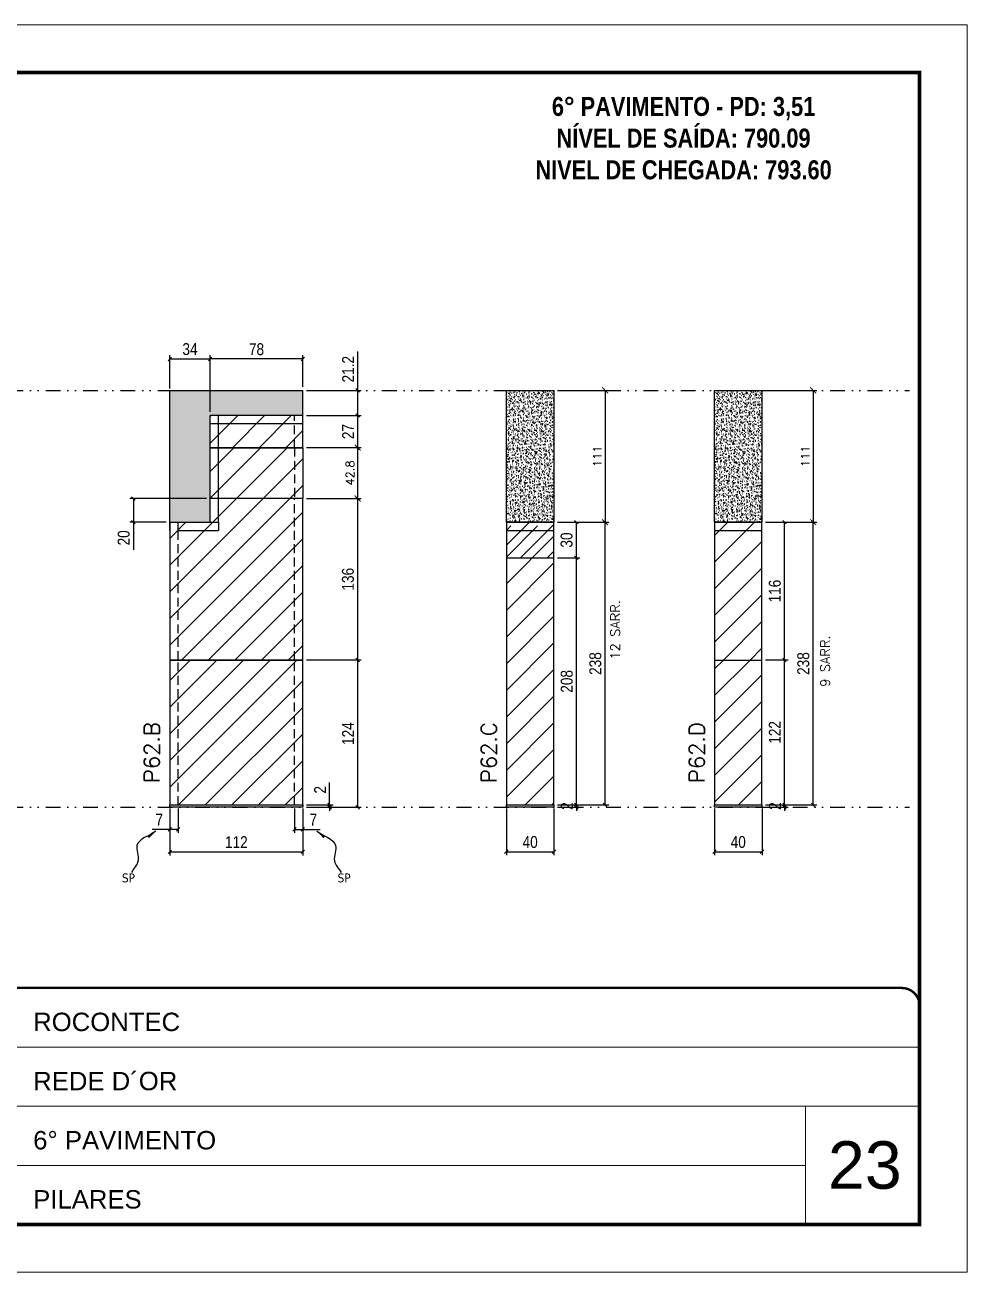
# Model space of a CAD drawing. Extents: x 28748 to 35002, y 14885 to 43501.
# Drawn here: x 32624 to 33417, y 36708 to 37758 of the extents above; entities that cross this region are included whole.
import ezdxf

# ---------------------------------------------------------------- set-up
doc = ezdxf.new("R2010")
doc.units = 0
for name, pattern in [('CONTINUO', [0]), ('DASHED', [0.75, 0.5, -0.25]), ('DIVIDE2', [0.625, 0.25, -0.125, 0, -0.125, 0, -0.125]), ('HIDDEN', [0.375, 0.25, -0.125])]:
    doc.linetypes.add(name, pattern=pattern)
for name, color, linetype, lineweight in [('CARIMBO', 255, 'Continuous', 9), ('Folhas', 255, 'Continuous', 9), ('Hachura', 251, 'Continuous', 9), ('SARRAFO DE PRESSAO', 251, 'DASHED', 9), ('Texto Seção', 7, 'Continuous', 15)]:
    doc.layers.add(name, color=color, linetype=linetype, lineweight=lineweight)
for name, color, linetype in [('COTA', 241, 'Continuous'), ('NOMENCLATURA', 7, 'Continuous'), ('Nível', 160, 'Continuous'), ('Painéis', 200, 'Continuous'), ('SARR_2.2x7', 40, 'Continuous'), ('Sarrafo de Pressão', 42, 'HIDDEN'), ('texto', 7, 'Continuous')]:
    doc.layers.add(name, color=color, linetype=linetype)
doc.styles.add('ARIAL', font='arial.ttf')
doc.styles.add('COTA TECNICA', font='techl___.ttf', dxfattribs={"height": 10})
doc.styles.add('COTA TECNICA-50', font='techl___.ttf', dxfattribs={"height": 10})
doc.styles.add('REGUA-120', font='ROMANS.shx', dxfattribs={"height": 15})
doc.styles.add('ROMANC', font='techb___.ttf', dxfattribs={"height": 2.5})
doc.styles.add('ROMANS', font='romans.shx')
doc.styles.get("Standard").update_dxf_attribs({"font": 'arial.ttf'})
doc.dimstyles.new('COTA PAINEL-50', dxfattribs={"dimtxt": 10, "dimasz": 3, "dimexe": 3, "dimexo": 3, "dimgap": 3, "dimtad": 1, "dimdec": 1, "dimzin": 12, "dimdsep": 46, "dimtxsty": 'COTA TECNICA-50', "dimblk1": 'OBLIQUE', "dimblk2": 'OBLIQUE', "dimsah": 1, "dimcen": 0.9, "dimclrd": 4, "dimclre": 4, "dimclrt": 240, "dimadec": 1, "dimazin": 3, "dimtfac": 1, "dimtdec": 1, "dimtmove": 0, "dimatfit": 3, "dimfxl": 1, "dimtolj": 1, "dimtzin": 12, "dimarcsym": 0})
doc.dimstyles.new('Cota Paínel', dxfattribs={"dimtxt": 7, "dimasz": 5, "dimexe": 3, "dimexo": 3, "dimgap": 3, "dimtad": 1, "dimdec": 1, "dimzin": 12, "dimdsep": 46, "dimtxsty": 'ROMANS', "dimblk": 'ARCHTICK', "dimcen": 0, "dimclrd": 4, "dimclre": 4, "dimclrt": 1, "dimadec": 1, "dimazin": 3, "dimtfac": 1, "dimtdec": 1, "dimtmove": 0, "dimatfit": 3, "dimldrblk": 'OBLIQUE', "dimfxl": 1, "dimtolj": 1, "dimtzin": 12, "dimarcsym": 0})
doc.dimstyles.new('PAINEL', dxfattribs={"dimtxt": 10, "dimasz": 3, "dimexe": 3, "dimexo": 3, "dimgap": 3, "dimtad": 1, "dimdec": 1, "dimzin": 12, "dimdsep": 46, "dimtxsty": 'COTA TECNICA', "dimblk1": 'OBLIQUE', "dimblk2": 'OBLIQUE', "dimsah": 1, "dimcen": 0.9, "dimclrd": 4, "dimclre": 4, "dimclrt": 240, "dimadec": 1, "dimazin": 3, "dimtfac": 1, "dimtdec": 1, "dimtmove": 0, "dimatfit": 3, "dimfxl": 1, "dimtolj": 1, "dimtzin": 12, "dimarcsym": 0})
doc.dimstyles.get("Standard").update_dxf_attribs({"dimtxt": 0.18, "dimasz": 0.18, "dimexe": 0.18, "dimexo": 0.0625, "dimgap": 0.09, "dimtad": 0, "dimtih": 1, "dimtoh": 1, "dimdec": 4, "dimzin": 0, "dimdsep": 46, "dimtxsty": 'Standard', "dimcen": 0.09, "dimadec": 0, "dimazin": 0, "dimtfac": 1, "dimtdec": 4, "dimtofl": 0, "dimtmove": 0, "dimatfit": 3, "dimfxl": 1, "dimtolj": 1, "dimtzin": 0, "dimarcsym": 0})
pattern_1 = [(45, (-100281.091, 8260.539), (-11.2253202, 11.2253202), [])]

# ---------------------------------------------------------------- blocks, each defined once
blk = doc.blocks.new('9999999999')
at = {"color": 30, "linetype": 'CONTINUO'}
for p, q in [((98564.6, 34379.6), (99584, 34379.6)), ((98564.6, 34329.8), (99488, 34329.8)), ((99584, 34329.8), (99488, 34329.8)), ((99488, 34329.8), (99488, 34230.2)), ((98564.6, 34280), (99488, 34280))]:
    blk.add_line(p, q, dxfattribs=at)
at = {"color": 30, "linetype": 'CONTINUO', "const_width": 2}
blk.add_lwpolyline([(99584, 34230.2), (99584, 34414.4, 0.414214), (99569, 34429.4), (98229, 34429.4, 0.414214), (98214, 34414.4), (98214, 34245.2, 0.414214), (98229, 34230.2), (99584, 34230.2)], format="xyb", dxfattribs=at)
at = {"layer": 'Folhas'}
blk.add_lwpolyline([(98139, 34190.2), (99624, 34190.2), (99624, 35240.2), (98139, 35240.2)], close=True, dxfattribs=at)
at = {"layer": 'Folhas', "color": 30, "const_width": 3}
blk.add_lwpolyline([(98214, 34230.2), (99584, 34230.2), (99584, 35200.2), (98214, 35200.2)], close=True, dxfattribs=at)
at = {"color": 7, "linetype": 'Continuous', "ltscale": 5, "style": 'ARIAL'}
for s, height, p in [('ROCONTEC', 15.48, (98837.7, 34393.1)), ('REDE D´OR', 15.48, (98837.7, 34343.3)), ('6° PAVIMENTO', 15.483, (98837.7, 34293.5)), ('PILARES', 15.48, (98837.7, 34243.7))]:
    blk.add_text(s, height=height, dxfattribs=at).set_placement(p)
blk = doc.blocks.new('_Oblique')
at = {"color": 0, "linetype": 'ByBlock', "lineweight": -2}
blk.add_line((-0.5, -0.5), (0.5, 0.5), dxfattribs=at)
blk = doc.blocks.new('*D476')
at = {"layer": 'COTA', "color": 4, "lineweight": -2, "transparency": 16777216}
for p, q in [((33029, 37098.2), (33029, 37058.8)), ((33069, 37098.2), (33069, 37058.8)), ((33029, 37061.8), (33069, 37061.8))]:
    blk.add_line(p, q, dxfattribs=at)
at = {"layer": 'Defpoints', "color": 0, "transparency": 16777216}
for p in [(33029, 37101.2), (33069, 37101.2), (33069, 37061.8)]:
    blk.add_point(p, dxfattribs=at)
at = {"layer": 'COTA', "color": 4, "lineweight": -2, "transparency": 16777216, "xscale": 3, "yscale": 3, "zscale": 3, "rotation": 180}
blk.add_blockref('_Oblique', (33029, 37061.8), dxfattribs=at)
at = {"layer": 'COTA', "color": 4, "lineweight": -2, "transparency": 16777216, "xscale": 3, "yscale": 3, "zscale": 3}
blk.add_blockref('_Oblique', (33069, 37061.8), dxfattribs=at)
at = {"layer": 'COTA', "color": 240, "transparency": 16777216, "insert": (33049, 37069.9), "char_height": 10, "attachment_point": 5, "style": 'COTA TECNICA'}
blk.add_mtext('\\A1;40', dxfattribs=at)
blk = doc.blocks.new('*D477')
at = {"layer": 'COTA', "color": 4, "lineweight": -2, "transparency": 16777216}
for p, q in [((33072, 37101.2), (33090.9, 37101.2)), ((33072, 37099.2), (33090.9, 37099.2)), ((33087.9, 37101.2), (33087.9, 37104.2)), ((33087.9, 37099.2), (33087.9, 37101.2)), ((33087.9, 37099.2), (33087.9, 37096.2))]:
    blk.add_line(p, q, dxfattribs=at)
at = {"layer": 'Defpoints', "color": 0, "transparency": 16777216}
for p in [(33069, 37101.2), (33069, 37099.2), (33087.9, 37101.2)]:
    blk.add_point(p, dxfattribs=at)
at = {"layer": 'COTA', "color": 4, "lineweight": -2, "transparency": 16777216, "xscale": 3, "yscale": 3, "zscale": 3}
for p, rotation in [((33087.9, 37101.2), 270), ((33087.9, 37099.2), 90)]:
    blk.add_blockref('_Oblique', p, dxfattribs=dict(at, rotation=rotation))
at = {"layer": 'COTA', "color": 240, "transparency": 16777216, "insert": (33079.9, 37100.2), "char_height": 10, "attachment_point": 5, "rotation": 90, "style": 'COTA TECNICA-50'}
blk.add_mtext('\\A1;2', dxfattribs=at)
blk = doc.blocks.new('*D1594')
at = {"layer": 'COTA', "color": 4, "linetype": 'ByBlock', "lineweight": -2, "transparency": 16777216}
for p, q in [((33072, 37339.2), (33115.1, 37339.2)), ((33112.1, 37101.2), (33112.1, 37339.2)), ((33072, 37101.2), (33115.1, 37101.2))]:
    blk.add_line(p, q, dxfattribs=at)
at = {"layer": 'Defpoints', "color": 0, "linetype": 'ByBlock', "transparency": 16777216}
for p in [(33069, 37339.2), (33112.1, 37339.2), (33069, 37101.2)]:
    blk.add_point(p, dxfattribs=at)
at = {"layer": 'COTA', "color": 4, "linetype": 'ByBlock', "lineweight": -2, "transparency": 16777216, "xscale": 3, "yscale": 3, "zscale": 3}
for p, rotation in [((33112.1, 37339.2), 90), ((33112.1, 37101.2), 270)]:
    blk.add_blockref('_Oblique', p, dxfattribs=dict(at, rotation=rotation))
at = {"layer": 'COTA', "color": 240, "linetype": 'ByBlock', "transparency": 16777216, "insert": (33103.9, 37220.2), "char_height": 10, "attachment_point": 5, "rotation": 90, "style": 'COTA TECNICA'}
blk.add_mtext('\\A1;238', dxfattribs=at)
blk = doc.blocks.new('*D484')
at = {"layer": 'COTA', "color": 4, "lineweight": -2, "transparency": 16777216}
for p, q in [((33204.2, 37098.2), (33204.2, 37058.8)), ((33244.2, 37098.2), (33244.2, 37058.8)), ((33204.2, 37061.8), (33244.2, 37061.8))]:
    blk.add_line(p, q, dxfattribs=at)
at = {"layer": 'Defpoints', "color": 0, "transparency": 16777216}
for p in [(33204.2, 37101.2), (33244.2, 37101.2), (33244.2, 37061.8)]:
    blk.add_point(p, dxfattribs=at)
at = {"layer": 'COTA', "color": 4, "lineweight": -2, "transparency": 16777216, "xscale": 3, "yscale": 3, "zscale": 3, "rotation": 180}
blk.add_blockref('_Oblique', (33204.2, 37061.8), dxfattribs=at)
at = {"layer": 'COTA', "color": 4, "lineweight": -2, "transparency": 16777216, "xscale": 3, "yscale": 3, "zscale": 3}
blk.add_blockref('_Oblique', (33244.2, 37061.8), dxfattribs=at)
at = {"layer": 'COTA', "color": 240, "transparency": 16777216, "insert": (33224.2, 37069.9), "char_height": 10, "attachment_point": 5, "style": 'COTA TECNICA'}
blk.add_mtext('\\A1;40', dxfattribs=at)
blk = doc.blocks.new('*D485')
at = {"layer": 'COTA', "color": 4, "lineweight": -2, "transparency": 16777216}
for p, q in [((33247.2, 37101.2), (33266.1, 37101.2)), ((33247.2, 37099.2), (33266.1, 37099.2)), ((33263.1, 37101.2), (33263.1, 37104.2)), ((33263.1, 37099.2), (33263.1, 37101.2)), ((33263.1, 37099.2), (33263.1, 37096.2))]:
    blk.add_line(p, q, dxfattribs=at)
at = {"layer": 'Defpoints', "color": 0, "transparency": 16777216}
for p in [(33244.2, 37101.2), (33244.2, 37099.2), (33263.1, 37101.2)]:
    blk.add_point(p, dxfattribs=at)
at = {"layer": 'COTA', "color": 4, "lineweight": -2, "transparency": 16777216, "xscale": 3, "yscale": 3, "zscale": 3}
for p, rotation in [((33263.1, 37101.2), 270), ((33263.1, 37099.2), 90)]:
    blk.add_blockref('_Oblique', p, dxfattribs=dict(at, rotation=rotation))
at = {"layer": 'COTA', "color": 240, "transparency": 16777216, "insert": (33255.1, 37100.2), "char_height": 10, "attachment_point": 5, "rotation": 90, "style": 'COTA TECNICA-50'}
blk.add_mtext('\\A1;2', dxfattribs=at)
blk = doc.blocks.new('*D1596')
at = {"layer": 'COTA', "color": 4, "linetype": 'ByBlock', "lineweight": -2, "transparency": 16777216}
for p, q in [((33247.2, 37339.2), (33290.3, 37339.2)), ((33287.3, 37101.2), (33287.3, 37339.2)), ((33247.2, 37101.2), (33290.3, 37101.2))]:
    blk.add_line(p, q, dxfattribs=at)
at = {"layer": 'Defpoints', "color": 0, "linetype": 'ByBlock', "transparency": 16777216}
for p in [(33244.2, 37339.2), (33287.3, 37339.2), (33244.2, 37101.2)]:
    blk.add_point(p, dxfattribs=at)
at = {"layer": 'COTA', "color": 4, "linetype": 'ByBlock', "lineweight": -2, "transparency": 16777216, "xscale": 3, "yscale": 3, "zscale": 3}
for p, rotation in [((33287.3, 37339.2), 90), ((33287.3, 37101.2), 270)]:
    blk.add_blockref('_Oblique', p, dxfattribs=dict(at, rotation=rotation))
at = {"layer": 'COTA', "color": 240, "linetype": 'ByBlock', "transparency": 16777216, "insert": (33279, 37220.2), "char_height": 10, "attachment_point": 5, "rotation": 90, "style": 'COTA TECNICA'}
blk.add_mtext('\\A1;238', dxfattribs=at)
blk = doc.blocks.new('*D486')
at = {"layer": 'COTA', "color": 4, "lineweight": -2, "transparency": 16777216}
for p, q in [((32745.6, 37098.2), (32745.6, 37058.7)), ((32857.6, 37098.2), (32857.6, 37058.7)), ((32745.6, 37061.7), (32857.6, 37061.7))]:
    blk.add_line(p, q, dxfattribs=at)
at = {"layer": 'Defpoints', "color": 0, "transparency": 16777216}
for p in [(32745.6, 37101.2), (32857.6, 37101.2), (32857.6, 37061.7)]:
    blk.add_point(p, dxfattribs=at)
at = {"layer": 'COTA', "color": 4, "lineweight": -2, "transparency": 16777216, "xscale": 3, "yscale": 3, "zscale": 3, "rotation": 180}
blk.add_blockref('_Oblique', (32745.6, 37061.7), dxfattribs=at)
at = {"layer": 'COTA', "color": 4, "lineweight": -2, "transparency": 16777216, "xscale": 3, "yscale": 3, "zscale": 3}
blk.add_blockref('_Oblique', (32857.6, 37061.7), dxfattribs=at)
at = {"layer": 'COTA', "color": 240, "transparency": 16777216, "insert": (32801.6, 37069.8), "char_height": 10, "attachment_point": 5, "style": 'COTA TECNICA'}
blk.add_mtext('\\A1;112', dxfattribs=at)
blk = doc.blocks.new('*D500')
at = {"layer": 'COTA', "color": 4, "lineweight": -2, "transparency": 16777216}
for p, q in [((32752.6, 37098.2), (32752.6, 37077.6)), ((32745.6, 37096.2), (32745.6, 37077.6)), ((32745.6, 37080.6), (32730.8, 37080.6)), ((32752.6, 37080.6), (32745.6, 37080.6))]:
    blk.add_line(p, q, dxfattribs=at)
at = {"layer": 'Defpoints', "color": 0, "transparency": 16777216}
for p in [(32745.6, 37099.2), (32752.6, 37101.2), (32745.6, 37080.6)]:
    blk.add_point(p, dxfattribs=at)
at = {"layer": 'COTA', "color": 4, "lineweight": -2, "transparency": 16777216, "xscale": 3, "yscale": 3, "zscale": 3, "rotation": 180}
blk.add_blockref('_Oblique', (32745.6, 37080.6), dxfattribs=at)
at = {"layer": 'COTA', "color": 4, "lineweight": -2, "transparency": 16777216, "xscale": 3, "yscale": 3, "zscale": 3}
blk.add_blockref('_Oblique', (32752.6, 37080.6), dxfattribs=at)
at = {"layer": 'COTA', "color": 240, "transparency": 16777216, "insert": (32736.7, 37088.7), "char_height": 10, "attachment_point": 5, "style": 'COTA TECNICA-50'}
blk.add_mtext('\\A1;7', dxfattribs=at)
blk = doc.blocks.new('*D501')
at = {"layer": 'COTA', "color": 4, "lineweight": -2, "transparency": 16777216}
for p, q in [((32850.6, 37098.2), (32850.6, 37077.6)), ((32857.6, 37096.2), (32857.6, 37077.6)), ((32850.6, 37080.6), (32857.6, 37080.6)), ((32857.6, 37080.6), (32872.3, 37080.6))]:
    blk.add_line(p, q, dxfattribs=at)
at = {"layer": 'Defpoints', "color": 0, "transparency": 16777216}
for p in [(32850.6, 37101.2), (32857.6, 37099.2), (32857.6, 37080.6)]:
    blk.add_point(p, dxfattribs=at)
at = {"layer": 'COTA', "color": 4, "lineweight": -2, "transparency": 16777216, "xscale": 3, "yscale": 3, "zscale": 3, "rotation": 180}
blk.add_blockref('_Oblique', (32850.6, 37080.6), dxfattribs=at)
at = {"layer": 'COTA', "color": 4, "lineweight": -2, "transparency": 16777216, "xscale": 3, "yscale": 3, "zscale": 3}
blk.add_blockref('_Oblique', (32857.6, 37080.6), dxfattribs=at)
at = {"layer": 'COTA', "color": 240, "transparency": 16777216, "insert": (32866.4, 37088.7), "char_height": 10, "attachment_point": 5, "style": 'COTA TECNICA-50'}
blk.add_mtext('\\A1;7', dxfattribs=at)
blk = doc.blocks.new('*D502')
at = {"layer": 'COTA', "color": 4, "lineweight": -2, "transparency": 16777216}
for p, q in [((32860.6, 37223.2), (32906.8, 37223.2)), ((32903.8, 37099.2), (32903.8, 37223.2)), ((32860.6, 37099.2), (32906.8, 37099.2))]:
    blk.add_line(p, q, dxfattribs=at)
at = {"layer": 'Defpoints', "color": 0, "transparency": 16777216}
for p in [(32857.6, 37223.2), (32903.8, 37223.2), (32857.6, 37099.2)]:
    blk.add_point(p, dxfattribs=at)
at = {"layer": 'COTA', "color": 4, "lineweight": -2, "transparency": 16777216, "xscale": 3, "yscale": 3, "zscale": 3}
for p, rotation in [((32903.8, 37223.2), 90), ((32903.8, 37099.2), 270)]:
    blk.add_blockref('_Oblique', p, dxfattribs=dict(at, rotation=rotation))
at = {"layer": 'COTA', "color": 240, "transparency": 16777216, "insert": (32895.7, 37161.2), "char_height": 10, "attachment_point": 5, "rotation": 90, "style": 'COTA TECNICA-50'}
blk.add_mtext('\\A1;124', dxfattribs=at)
blk = doc.blocks.new('*D503')
at = {"layer": 'COTA', "color": 4, "lineweight": -2, "transparency": 16777216}
for p, q in [((32880.1, 37101.2), (32880.1, 37120)), ((32860.6, 37101.2), (32883.1, 37101.2)), ((32860.6, 37099.2), (32883.1, 37099.2)), ((32880.1, 37099.2), (32880.1, 37101.2)), ((32880.1, 37099.2), (32880.1, 37096.2))]:
    blk.add_line(p, q, dxfattribs=at)
at = {"layer": 'Defpoints', "color": 0, "transparency": 16777216}
for p in [(32857.6, 37101.2), (32857.6, 37099.2), (32880.1, 37099.2)]:
    blk.add_point(p, dxfattribs=at)
at = {"layer": 'COTA', "color": 4, "lineweight": -2, "transparency": 16777216, "xscale": 3, "yscale": 3, "zscale": 3}
for p, rotation in [((32880.1, 37101.2), 270), ((32880.1, 37099.2), 90)]:
    blk.add_blockref('_Oblique', p, dxfattribs=dict(at, rotation=rotation))
at = {"layer": 'COTA', "color": 240, "transparency": 16777216, "insert": (32872.1, 37113.9), "char_height": 10, "attachment_point": 5, "rotation": 90, "style": 'COTA TECNICA-50'}
blk.add_mtext('\\A1;2', dxfattribs=at)
blk = doc.blocks.new('*D1607')
at = {"layer": 'COTA', "color": 4, "linetype": 'ByBlock', "lineweight": -2, "transparency": 16777216}
for p, q in [((32860.6, 37359.2), (32906.8, 37359.2)), ((32903.8, 37223.2), (32903.8, 37359.2)), ((32860.6, 37223.2), (32906.8, 37223.2))]:
    blk.add_line(p, q, dxfattribs=at)
at = {"layer": 'Defpoints', "color": 0, "linetype": 'ByBlock', "transparency": 16777216}
for p in [(32857.6, 37359.2), (32903.8, 37359.2), (32857.6, 37223.2)]:
    blk.add_point(p, dxfattribs=at)
at = {"layer": 'COTA', "color": 4, "linetype": 'ByBlock', "lineweight": -2, "transparency": 16777216, "xscale": 3, "yscale": 3, "zscale": 3}
for p, rotation in [((32903.8, 37359.2), 90), ((32903.8, 37223.2), 270)]:
    blk.add_blockref('_Oblique', p, dxfattribs=dict(at, rotation=rotation))
at = {"layer": 'COTA', "color": 240, "linetype": 'ByBlock', "transparency": 16777216, "insert": (32895.6, 37291.2), "char_height": 10, "attachment_point": 5, "rotation": 90, "style": 'COTA TECNICA'}
blk.add_mtext('\\A1;136', dxfattribs=at)
blk = doc.blocks.new('*D1609')
at = {"layer": 'COTA', "color": 4, "linetype": 'ByBlock', "lineweight": -2, "transparency": 16777216}
for p, q in [((33072, 37309.2), (33090.9, 37309.2)), ((33087.9, 37101.2), (33087.9, 37309.2)), ((33072, 37101.2), (33090.9, 37101.2))]:
    blk.add_line(p, q, dxfattribs=at)
at = {"layer": 'Defpoints', "color": 0, "linetype": 'ByBlock', "transparency": 16777216}
for p in [(33069, 37309.2), (33087.9, 37309.2), (33069, 37101.2)]:
    blk.add_point(p, dxfattribs=at)
at = {"layer": 'COTA', "color": 4, "linetype": 'ByBlock', "lineweight": -2, "transparency": 16777216, "xscale": 3, "yscale": 3, "zscale": 3}
for p, rotation in [((33087.9, 37309.2), 90), ((33087.9, 37101.2), 270)]:
    blk.add_blockref('_Oblique', p, dxfattribs=dict(at, rotation=rotation))
at = {"layer": 'COTA', "color": 240, "linetype": 'ByBlock', "transparency": 16777216, "insert": (33079.8, 37205.2), "char_height": 10, "attachment_point": 5, "rotation": 90, "style": 'COTA TECNICA'}
blk.add_mtext('\\A1;208', dxfattribs=at)
blk = doc.blocks.new('*D1610')
at = {"layer": 'COTA', "color": 4, "linetype": 'ByBlock', "lineweight": -2, "transparency": 16777216}
for p, q in [((33072, 37339.2), (33090.9, 37339.2)), ((33087.9, 37309.2), (33087.9, 37339.2)), ((33072, 37309.2), (33090.9, 37309.2))]:
    blk.add_line(p, q, dxfattribs=at)
at = {"layer": 'Defpoints', "color": 0, "linetype": 'ByBlock', "transparency": 16777216}
for p in [(33069, 37339.2), (33087.9, 37339.2), (33069, 37309.2)]:
    blk.add_point(p, dxfattribs=at)
at = {"layer": 'COTA', "color": 4, "linetype": 'ByBlock', "lineweight": -2, "transparency": 16777216, "xscale": 3, "yscale": 3, "zscale": 3}
for p, rotation in [((33087.9, 37339.2), 90), ((33087.9, 37309.2), 270)]:
    blk.add_blockref('_Oblique', p, dxfattribs=dict(at, rotation=rotation))
at = {"layer": 'COTA', "color": 240, "linetype": 'ByBlock', "transparency": 16777216, "insert": (33079.7, 37324.2), "char_height": 10, "attachment_point": 5, "rotation": 90, "style": 'COTA TECNICA'}
blk.add_mtext('\\A1;30', dxfattribs=at)
blk = doc.blocks.new('*D1611')
at = {"layer": 'COTA', "color": 4, "linetype": 'ByBlock', "lineweight": -2, "transparency": 16777216}
for p, q in [((33247.2, 37223.2), (33266.1, 37223.2)), ((33263.1, 37101.2), (33263.1, 37223.2)), ((33247.2, 37101.2), (33266.1, 37101.2))]:
    blk.add_line(p, q, dxfattribs=at)
at = {"layer": 'Defpoints', "color": 0, "linetype": 'ByBlock', "transparency": 16777216}
for p in [(33244.2, 37223.2), (33263.1, 37223.2), (33244.2, 37101.2)]:
    blk.add_point(p, dxfattribs=at)
at = {"layer": 'COTA', "color": 4, "linetype": 'ByBlock', "lineweight": -2, "transparency": 16777216, "xscale": 3, "yscale": 3, "zscale": 3}
for p, rotation in [((33263.1, 37223.2), 90), ((33263.1, 37101.2), 270)]:
    blk.add_blockref('_Oblique', p, dxfattribs=dict(at, rotation=rotation))
at = {"layer": 'COTA', "color": 240, "linetype": 'ByBlock', "transparency": 16777216, "insert": (33255, 37162.2), "char_height": 10, "attachment_point": 5, "rotation": 90, "style": 'COTA TECNICA'}
blk.add_mtext('\\A1;122', dxfattribs=at)
blk = doc.blocks.new('*D1612')
at = {"layer": 'COTA', "color": 4, "linetype": 'ByBlock', "lineweight": -2, "transparency": 16777216}
for p, q in [((33247.2, 37339.2), (33266.1, 37339.2)), ((33263.1, 37223.2), (33263.1, 37339.2)), ((33247.2, 37223.2), (33266.1, 37223.2))]:
    blk.add_line(p, q, dxfattribs=at)
at = {"layer": 'Defpoints', "color": 0, "linetype": 'ByBlock', "transparency": 16777216}
for p in [(33244.2, 37339.2), (33263.1, 37339.2), (33244.2, 37223.2)]:
    blk.add_point(p, dxfattribs=at)
at = {"layer": 'COTA', "color": 4, "linetype": 'ByBlock', "lineweight": -2, "transparency": 16777216, "xscale": 3, "yscale": 3, "zscale": 3}
for p, rotation in [((33263.1, 37339.2), 90), ((33263.1, 37223.2), 270)]:
    blk.add_blockref('_Oblique', p, dxfattribs=dict(at, rotation=rotation))
at = {"layer": 'COTA', "color": 240, "linetype": 'ByBlock', "transparency": 16777216, "insert": (33255, 37281.2), "char_height": 10, "attachment_point": 5, "rotation": 90, "style": 'COTA TECNICA'}
blk.add_mtext('\\A1;116', dxfattribs=at)
blk = doc.blocks.new('_ArchTick')
at = {"color": 0, "linetype": 'ByBlock', "const_width": 0.15}
blk.add_lwpolyline([(-0.5, -0.5), (0.5, 0.5)], dxfattribs=at)
blk = doc.blocks.new('*D1613')
at = {"layer": 'COTA', "color": 4, "lineweight": -2, "transparency": 16777216}
for p, q in [((33072, 37450.2), (33115.1, 37450.2)), ((33112.1, 37450.2), (33112.1, 37339.2)), ((33072, 37339.2), (33115.1, 37339.2))]:
    blk.add_line(p, q, dxfattribs=at)
at = {"layer": 'Defpoints', "color": 0, "transparency": 16777216}
for p in [(33069, 37450.2), (33069, 37339.2), (33112.1, 37339.2)]:
    blk.add_point(p, dxfattribs=at)
at = {"layer": 'COTA', "color": 4, "lineweight": -2, "transparency": 16777216, "xscale": 5, "yscale": 5, "zscale": 5}
for p, rotation in [((33112.1, 37450.2), 90), ((33112.1, 37339.2), 270)]:
    blk.add_blockref('_ArchTick', p, dxfattribs=dict(at, rotation=rotation))
at = {"layer": 'COTA', "color": 1, "transparency": 16777216, "insert": (33105.6, 37394.7), "char_height": 7, "attachment_point": 5, "rotation": 90, "style": 'ROMANS'}
blk.add_mtext('\\A1;111', dxfattribs=at)
blk = doc.blocks.new('*D505')
at = {"layer": 'COTA', "color": 4, "lineweight": -2, "transparency": 16777216}
for p, q in [((32860.6, 37402), (32906.8, 37402)), ((32903.8, 37359.2), (32903.8, 37402)), ((32860.6, 37359.2), (32906.8, 37359.2))]:
    blk.add_line(p, q, dxfattribs=at)
at = {"layer": 'Defpoints', "color": 0, "transparency": 16777216}
for p in [(32857.6, 37402), (32903.8, 37402), (32857.6, 37359.2)]:
    blk.add_point(p, dxfattribs=at)
at = {"layer": 'COTA', "color": 4, "lineweight": -2, "transparency": 16777216, "xscale": 5, "yscale": 5, "zscale": 5}
for p, rotation in [((32903.8, 37402), 90), ((32903.8, 37359.2), 270)]:
    blk.add_blockref('_ArchTick', p, dxfattribs=dict(at, rotation=rotation))
at = {"layer": 'COTA', "color": 1, "transparency": 16777216, "insert": (32897.3, 37380.6), "char_height": 7, "attachment_point": 5, "rotation": 90, "style": 'ROMANS'}
blk.add_mtext('\\A1;42.8', dxfattribs=at)
blk = doc.blocks.new('*D2090')
at = {"layer": 'COTA', "color": 4, "lineweight": -2, "transparency": 16777216}
for p, q in [((32860.6, 37429), (32906.8, 37429)), ((32903.8, 37402), (32903.8, 37429)), ((32860.6, 37402), (32906.8, 37402))]:
    blk.add_line(p, q, dxfattribs=at)
at = {"layer": 'Defpoints', "color": 0, "transparency": 16777216}
for p in [(32857.6, 37429), (32903.8, 37429), (32857.6, 37402)]:
    blk.add_point(p, dxfattribs=at)
at = {"layer": 'COTA', "color": 4, "lineweight": -2, "transparency": 16777216, "xscale": 3, "yscale": 3, "zscale": 3}
for p, rotation in [((32903.8, 37429), 90), ((32903.8, 37402), 270)]:
    blk.add_blockref('_Oblique', p, dxfattribs=dict(at, rotation=rotation))
at = {"layer": 'COTA', "color": 240, "transparency": 16777216, "insert": (32895.7, 37415.5), "char_height": 10, "attachment_point": 5, "rotation": 90, "style": 'COTA TECNICA-50'}
blk.add_mtext('\\A1;27', dxfattribs=at)
blk = doc.blocks.new('*D2091')
at = {"layer": 'COTA', "color": 4, "lineweight": -2, "transparency": 16777216}
for p, q in [((32776.6, 37359.2), (32711.9, 37359.2)), ((32714.9, 37359.2), (32714.9, 37339.2)), ((32742.6, 37339.2), (32711.9, 37339.2)), ((32714.9, 37339.2), (32714.9, 37315.9))]:
    blk.add_line(p, q, dxfattribs=at)
at = {"layer": 'Defpoints', "color": 0, "transparency": 16777216}
for p in [(32779.6, 37359.2), (32714.9, 37339.2), (32745.6, 37339.2)]:
    blk.add_point(p, dxfattribs=at)
at = {"layer": 'COTA', "color": 4, "lineweight": -2, "transparency": 16777216, "xscale": 3, "yscale": 3, "zscale": 3}
for p, rotation in [((32714.9, 37359.2), 90), ((32714.9, 37339.2), 270)]:
    blk.add_blockref('_Oblique', p, dxfattribs=dict(at, rotation=rotation))
at = {"layer": 'COTA', "color": 240, "transparency": 16777216, "insert": (32706.8, 37326), "char_height": 10, "attachment_point": 5, "rotation": 90, "style": 'COTA TECNICA-50'}
blk.add_mtext('\\A1;20', dxfattribs=at)
blk = doc.blocks.new('*D2092')
at = {"layer": 'COTA', "color": 4, "lineweight": -2, "transparency": 16777216}
for p, q in [((32745.6, 37451.7), (32745.6, 37479.7)), ((32745.6, 37476.7), (32779.6, 37476.7)), ((32779.6, 37453.2), (32779.6, 37479.7))]:
    blk.add_line(p, q, dxfattribs=at)
at = {"layer": 'Defpoints', "color": 0, "transparency": 16777216}
for p in [(32779.6, 37476.7), (32745.6, 37448.7), (32779.6, 37450.2)]:
    blk.add_point(p, dxfattribs=at)
at = {"layer": 'COTA', "color": 4, "lineweight": -2, "transparency": 16777216, "xscale": 3, "yscale": 3, "zscale": 3, "rotation": 180}
blk.add_blockref('_Oblique', (32745.6, 37476.7), dxfattribs=at)
at = {"layer": 'COTA', "color": 4, "lineweight": -2, "transparency": 16777216, "xscale": 3, "yscale": 3, "zscale": 3}
blk.add_blockref('_Oblique', (32779.6, 37476.7), dxfattribs=at)
at = {"layer": 'COTA', "color": 240, "transparency": 16777216, "insert": (32762.6, 37484.9), "char_height": 10, "attachment_point": 5, "style": 'COTA TECNICA-50'}
blk.add_mtext('\\A1;34', dxfattribs=at)
blk = doc.blocks.new('*D2093')
at = {"layer": 'COTA', "color": 4, "lineweight": -2, "transparency": 16777216}
for p, q in [((33247.2, 37450.2), (33290.3, 37450.2)), ((33287.3, 37450.2), (33287.3, 37339.2)), ((33247.2, 37339.2), (33290.3, 37339.2))]:
    blk.add_line(p, q, dxfattribs=at)
at = {"layer": 'Defpoints', "color": 0, "transparency": 16777216}
for p in [(33244.2, 37450.2), (33244.2, 37339.2), (33287.3, 37339.2)]:
    blk.add_point(p, dxfattribs=at)
at = {"layer": 'COTA', "color": 4, "lineweight": -2, "transparency": 16777216, "xscale": 5, "yscale": 5, "zscale": 5}
for p, rotation in [((33287.3, 37450.2), 90), ((33287.3, 37339.2), 270)]:
    blk.add_blockref('_ArchTick', p, dxfattribs=dict(at, rotation=rotation))
at = {"layer": 'COTA', "color": 1, "transparency": 16777216, "insert": (33280.8, 37394.7), "char_height": 7, "attachment_point": 5, "rotation": 90, "style": 'ROMANS'}
blk.add_mtext('\\A1;111', dxfattribs=at)
blk = doc.blocks.new('*D2164')
at = {"layer": 'COTA', "color": 4, "lineweight": -2, "transparency": 16777216}
for p, q in [((32779.6, 37432), (32779.6, 37479.7)), ((32857.6, 37476.7), (32779.6, 37476.7)), ((32857.6, 37453.2), (32857.6, 37479.7))]:
    blk.add_line(p, q, dxfattribs=at)
at = {"layer": 'Defpoints', "color": 0, "transparency": 16777216}
for p in [(32779.6, 37476.7), (32857.6, 37450.2), (32779.6, 37429)]:
    blk.add_point(p, dxfattribs=at)
at = {"layer": 'COTA', "color": 4, "lineweight": -2, "transparency": 16777216, "xscale": 3, "yscale": 3, "zscale": 3, "rotation": 180}
blk.add_blockref('_Oblique', (32779.6, 37476.7), dxfattribs=at)
at = {"layer": 'COTA', "color": 4, "lineweight": -2, "transparency": 16777216, "xscale": 3, "yscale": 3, "zscale": 3}
blk.add_blockref('_Oblique', (32857.6, 37476.7), dxfattribs=at)
at = {"layer": 'COTA', "color": 240, "transparency": 16777216, "insert": (32818.6, 37484.8), "char_height": 10, "attachment_point": 5, "style": 'COTA TECNICA'}
blk.add_mtext('\\A1;78', dxfattribs=at)
blk = doc.blocks.new('*D2342')
at = {"layer": 'COTA', "color": 4, "lineweight": -2, "transparency": 16777216}
for p, q in [((32903.8, 37450.2), (32903.8, 37482.9)), ((32860.6, 37450.2), (32906.8, 37450.2)), ((32903.8, 37429), (32903.8, 37450.2)), ((32860.6, 37429), (32906.8, 37429))]:
    blk.add_line(p, q, dxfattribs=at)
at = {"layer": 'Defpoints', "color": 0, "transparency": 16777216}
for p in [(32857.6, 37450.2), (32903.8, 37450.2), (32857.6, 37429)]:
    blk.add_point(p, dxfattribs=at)
at = {"layer": 'COTA', "color": 4, "lineweight": -2, "transparency": 16777216, "xscale": 3, "yscale": 3, "zscale": 3}
for p, rotation in [((32903.8, 37450.2), 90), ((32903.8, 37429), 270)]:
    blk.add_blockref('_Oblique', p, dxfattribs=dict(at, rotation=rotation))
at = {"layer": 'COTA', "color": 240, "transparency": 16777216, "insert": (32895.7, 37468), "char_height": 10, "attachment_point": 5, "rotation": 90, "style": 'COTA TECNICA'}
blk.add_mtext('\\A1;21.2', dxfattribs=at)

msp = doc.modelspace()

# ---------------------------------------------------------------- hatches: boundary and pattern name
at = {"layer": 'COTA', "linetype": 'ByBlock'}
h = msp.add_hatch(dxfattribs=at)
h.set_pattern_fill('AR-CONC', color=256, scale=0.03)
h.paths.add_polyline_path([(32779.55, 37401.95), (32779.55, 37428.95), (32857.55, 37428.95), (32857.55, 37450.15), (32745.55, 37450.15), (32745.55, 37339.15), (32779.55, 37339.15)])
h = msp.add_hatch(dxfattribs=at)
h.set_pattern_fill('AR-CONC', color=256, scale=0.03)
h.set_pattern_definition([(50, (25799.3086, 30974.0097), (5.46554, -0.4781726), [0.5715, -6.2865]), (355, (25799.3086, 30974.01), (-1.0573026, 5.7317054), [0.4572, -5.0292175]), (100.451445, (25799.764, 30973.97), (4.4082374, 5.2535326), [0.4857003, -5.3427073]), (46.1842, (25799.3086, 30975.534), (8.132371, -1.26127), [0.85725, -9.42975]), (96.63556, (25799.986, 30975.429), (7.122124, 7.422784), [0.728551, -8.014068]), (351.18415, (25799.309, 30975.534), (7.122124, 7.422784), [0.685799, -7.543792]), (21, (25800.0706, 30975.1527), (4.5484317, -3.067956), [0.5715, -6.2865]), (326, (25800.0706, 30975.153), (1.854061, 5.525639), [0.4572, -5.0292]), (71.451445, (25800.4496, 30974.897), (6.4024926, 2.457683), [0.4857003, -5.342698]), (37.5, (25799.3086, 30974.0097), (0.0926581, 2.53665117), [0, -4.96824, 0, -5.1054, 0, -5.04825]), (7.5, (25799.3086, 30974.0097), (2.0045899, 3.00541724), [0, -2.91084, 0, -4.85394, 0, -1.92405]), (327.5, (25797.6093, 30974.0097), (4.06771786, -0.1718623), [0, -1.905, 0, -5.9436, 0, -7.8867]), (317.5, (25796.8473, 30974.0097), (4.4438754, 0.7627947), [0, -2.4765, 0, -3.94716, 0, -5.6007])])
h.paths.add_polyline_path([(33069.01, 37450.15), (33029.01, 37450.15), (33029.01, 37339.15), (33069.01, 37339.15)])
h = msp.add_hatch(dxfattribs=at)
h.set_pattern_fill('AR-CONC', color=256, scale=0.03)
h.set_pattern_definition([(50, (25974.4812, 30974.0097), (5.46554, -0.4781726), [0.5715, -6.2865]), (355, (25974.481, 30974.01), (-1.0573026, 5.7317054), [0.4572, -5.0292175]), (100.451445, (25974.9367, 30973.97), (4.4082374, 5.2535326), [0.4857003, -5.3427073]), (46.1842, (25974.481, 30975.534), (8.132371, -1.26127), [0.85725, -9.42975]), (96.63556, (25975.159, 30975.429), (7.122124, 7.422784), [0.728551, -8.014068]), (351.18415, (25974.481, 30975.534), (7.122124, 7.422784), [0.685799, -7.543792]), (21, (25975.2432, 30975.1527), (4.5484317, -3.067956), [0.5715, -6.2865]), (326, (25975.243, 30975.153), (1.854061, 5.525639), [0.4572, -5.0292]), (71.451445, (25975.622, 30974.897), (6.4024926, 2.457683), [0.4857003, -5.342698]), (37.5, (25974.4812, 30974.0097), (0.0926581, 2.53665117), [0, -4.96824, 0, -5.1054, 0, -5.04825]), (7.5, (25974.4812, 30974.0097), (2.0045899, 3.00541724), [0, -2.91084, 0, -4.85394, 0, -1.92405]), (327.5, (25972.782, 30974.0097), (4.06771786, -0.1718623), [0, -1.905, 0, -5.9436, 0, -7.8867]), (317.5, (25972.02, 30974.0097), (4.4438754, 0.7627947), [0, -2.4765, 0, -3.94716, 0, -5.6007])])
h.paths.add_polyline_path([(33244.18, 37450.15), (33204.18, 37450.15), (33204.18, 37339.15), (33244.18, 37339.15)])
at = {"layer": 'Hachura'}
h = msp.add_hatch(dxfattribs=at)
h.set_pattern_fill('ANSI31', color=256, scale=5)
h.set_pattern_definition([(45, (0, -21.2), (-11.22532, 11.22532), [])])
h.paths.add_polyline_path([(32779.55, 37428.95), (32779.55, 37401.95), (32857.55, 37401.95), (32857.55, 37428.95)], flags=17)
h = msp.add_hatch(dxfattribs=at)
h.set_pattern_fill('ANSI31', color=256, scale=5)
h.paths.add_polyline_path([(32857.55, 37401.95), (32779.55, 37401.95), (32779.55, 37359.15), (32857.55, 37359.15)])
h = msp.add_hatch(dxfattribs=at)
h.set_pattern_fill('ANSI31', color=256, scale=5)
h.paths.add_polyline_path([(32857.55, 37359.15), (32779.55, 37359.15), (32779.55, 37339.15), (32745.55, 37339.15), (32745.55, 37332.15), (32745.55, 37223.15), (32857.55, 37223.15)])
at = {"layer": 'Hachura', "linetype": 'ByBlock'}
h = msp.add_hatch(dxfattribs=at)
h.set_pattern_fill('ANSI31', color=256, scale=5)
h.set_pattern_definition([(45, (-100281.091, 8225.539), (-11.2253202, 11.2253202), [])])
h.paths.add_polyline_path([(33029.01, 37339.15), (33029.01, 37309.15), (33069.01, 37309.15), (33069.01, 37339.15)])
h = msp.add_hatch(dxfattribs=at)
h.set_pattern_fill('ANSI31', color=256, scale=5)
h.set_pattern_definition(pattern_1)
h.paths.add_polyline_path([(33244.18, 37339.15), (33204.18, 37339.15), (33204.18, 37223.15), (33244.18, 37223.15)])
h = msp.add_hatch(dxfattribs=at)
h.set_pattern_fill('ANSI31', color=256, scale=5)
h.set_pattern_definition(pattern_1)
h.paths.add_polyline_path([(33069.01, 37336.15), (33029.01, 37336.15), (33029.01, 37101.15), (33069.01, 37101.15)])
h = msp.add_hatch(dxfattribs=at)
h.set_pattern_fill('ANSI31', color=256, scale=5)
h.set_pattern_definition(pattern_1)
h.paths.add_polyline_path([(32857.55, 37223.15), (32745.55, 37223.15), (32745.55, 37101.15), (32857.55, 37101.15)])
h = msp.add_hatch(dxfattribs=at)
h.set_pattern_fill('ANSI31', color=256, scale=5)
h.set_pattern_definition(pattern_1)
h.paths.add_polyline_path([(33244.18, 37223.15), (33204.18, 37223.15), (33204.18, 37101.15), (33244.18, 37101.15)])

# ---------------------------------------------------------------- linework, layer by layer
at = {"layer": 'COTA', "linetype": 'ByBlock'}
for p, q in [((32745.55, 37339.15), (32745.55, 37450.15)), ((32745.55, 37450.15), (32857.55, 37450.15)), ((32857.55, 37428.95), (32857.55, 37450.15))]:
    msp.add_line(p, q, dxfattribs=at)
for points in [[(33029.01, 37450.15), (33069.01, 37450.15), (33069.01, 37339.15), (33029.01, 37339.15)], [(33204.18, 37450.15), (33244.18, 37450.15), (33244.18, 37339.15), (33204.18, 37339.15)]]:
    msp.add_lwpolyline(points, close=True, dxfattribs=at)
at = {"layer": 'Nível', "color": 4, "linetype": 'DIVIDE2', "ltscale": 50}
for p, q in [((32358.07, 37450.15), (33368.41, 37450.15)), ((32358.07, 37099.15), (33368.41, 37099.15))]:
    msp.add_line(p, q, dxfattribs=at)
at = {"layer": 'Painéis'}
for p, q in [((32779.55, 37401.95), (32779.55, 37428.95)), ((32857.55, 37428.95), (32779.55, 37428.95)), ((32857.55, 37401.95), (32857.55, 37428.95)), ((32779.55, 37401.95), (32857.55, 37401.95)), ((32779.55, 37339.15), (32779.55, 37401.95)), ((32857.55, 37401.95), (32779.55, 37401.95)), ((32857.55, 37401.95), (32857.55, 37359.15)), ((32745.55, 37332.15), (32745.55, 37339.15)), ((32745.55, 37339.15), (32779.55, 37339.15)), ((33029.01, 37339.15), (33069.01, 37339.15)), ((33069.01, 37339.15), (33029.01, 37339.15)), ((33029.01, 37339.15), (33029.01, 37339.15)), ((33069.01, 37339.15), (33069.01, 37339.15)), ((33029.01, 37309.15), (33069.01, 37309.15)), ((33204.18, 37223.15), (33244.18, 37223.15))]:
    msp.add_line(p, q, dxfattribs=at)
msp.add_lwpolyline([(32745.55, 37339.15), (32745.55, 37223.15), (32857.55, 37223.15), (32857.55, 37359.15), (32779.55, 37359.15)], dxfattribs=at)
for points in [[(33029.01, 37101.15), (33069.01, 37101.15), (33069.01, 37339.15), (33029.01, 37339.15)], [(33204.18, 37101.15), (33244.18, 37101.15), (33244.18, 37339.15), (33204.18, 37339.15)], [(33204.18, 37339.15), (33244.18, 37339.15), (33244.18, 37339.15), (33204.18, 37339.15)], [(32745.55, 37101.15), (32857.55, 37101.15), (32857.55, 37223.15), (32745.55, 37223.15)], [(32745.55, 37101.15), (32857.55, 37101.15), (32857.55, 37099.15), (32745.55, 37099.15)], [(33029.01, 37101.15), (33069.01, 37101.15), (33069.01, 37099.15), (33029.01, 37099.15)], [(33204.18, 37101.15), (33244.18, 37101.15), (33244.18, 37099.15), (33204.18, 37099.15)]]:
    msp.add_lwpolyline(points, close=True, dxfattribs=at)
at = {"layer": 'SARR_2.2x7'}
for p, q in [((32786.55, 37401.95), (32786.55, 37428.95)), ((32857.55, 37421.95), (32779.55, 37421.95)), ((32786.55, 37339.15), (32786.55, 37401.95)), ((32779.55, 37339.15), (32786.55, 37339.15)), ((32786.55, 37339.15), (32786.55, 37332.15)), ((32752.55, 37332.15), (32786.55, 37332.15)), ((33029.01, 37332.15), (33069.01, 37332.15)), ((33204.18, 37332.15), (33244.18, 37332.15))]:
    msp.add_line(p, q, dxfattribs=at)
at = {"layer": 'Sarrafo de Pressão', "ltscale": 30}
for p, q in [((32850.55, 37401.95), (32850.55, 37428.95)), ((32850.55, 37401.95), (32850.55, 37359.15)), ((32850.55, 37223.15), (32850.55, 37359.15)), ((32752.55, 37332.15), (32752.55, 37339.15)), ((32752.55, 37223.15), (32752.55, 37332.15)), ((32752.55, 37101.15), (32752.55, 37223.15)), ((32850.55, 37101.15), (32850.55, 37223.15))]:
    msp.add_line(p, q, dxfattribs=at)

# ---------------------------------------------------------------- block references
at = {"layer": 'SARRAFO DE PRESSAO', "color": 6, "linetype": 'ByBlock'}
msp.add_blockref('9999999999', (-66207.14, 2517.66), dxfattribs=at)

# ---------------------------------------------------------------- texts
at = {"layer": 'CARIMBO', "style": 'ARIAL'}
msp.add_text('23', height=40, dxfattribs=at).set_placement((33299.7, 36778.01))
at = {"layer": 'NOMENCLATURA', "color": 2, "insert": (33178.17, 37723.93), "char_height": 16, "attachment_point": 2, "style": 'ROMANC'}
msp.add_mtext_dynamic_manual_height_columns('\\P6° PAVIMENTO - PD: 3,51\\PNÍVEL DE SAÍDA: 790.09\\PNIVEL DE CHEGADA: 793.60', width=300.2766, gutter_width=1, heights=[0], dxfattribs=at)
at = {"layer": 'texto', "color": 0, "char_height": 7.5, "attachment_point": 5}
for insert in [(32710.77, 37039.66), (32892.33, 37039.66)]:
    msp.add_mtext('{\\fTahoma|b0|i0|c0|p34;\\C4;SP}', dxfattribs=dict(at, insert=insert))
at = {"layer": 'Texto Seção', "linetype": 'Continuous', "style": 'ROMANS'}
for s, p in [('12 SARR.', (33124.63, 37223.53)), ('9 SARR.', (33301.35, 37200.61))]:
    msp.add_text(s, height=8, rotation=90, dxfattribs=at).set_placement(p)
at = {"layer": 'Texto Seção', "char_height": 13, "width": 285.3299, "attachment_point": 7, "rotation": 90, "style": 'REGUA-120'}
for s, insert in [('P62.B', (32736.88, 37119.62)), ('P62.C', (33020.68, 37119.62)), ('P62.D', (33195.85, 37119.62))]:
    msp.add_mtext(s, dxfattribs=dict(at, insert=insert))

# ---------------------------------------------------------------- dimensions: what is measured, and where the dimension line sits
at = {"layer": 'COTA'}
for base, p1, p2, dimstyle, picture, middle in [((32779.55, 37476.67), (32745.55, 37448.66), (32779.55, 37450.15), 'COTA PAINEL-50', '*D2092', (32762.55, 37484.89)), ((32779.55, 37476.67), (32857.55, 37450.15), (32779.55, 37428.95), 'PAINEL', '*D2164', (32818.55, 37484.77)), ((32857.55, 37080.64), (32850.55, 37101.15), (32857.55, 37099.15), 'COTA PAINEL-50', '*D501', (32866.42, 37088.71))]:
    dim = msp.add_linear_dim(base=base, p1=p1, p2=p2, dimstyle=dimstyle, dxfattribs=at)
    dim.commit()
    dim.dimension.update_dxf_attribs({"geometry": picture, "text_midpoint": middle})
for base, p1, p2, angle, dimstyle, picture, middle in [((32903.79, 37450.15), (32857.55, 37428.95), (32857.55, 37450.15), 90, 'PAINEL', '*D2342', (32895.73, 37468.02)), ((33112.09, 37339.15), (33069.01, 37450.15), (33069.01, 37339.15), 90, 'Cota Paínel', '*D1613', (33105.59, 37394.65)), ((33287.27, 37339.15), (33244.18, 37450.15), (33244.18, 37339.15), 90, 'Cota Paínel', '*D2093', (33280.77, 37394.65)), ((32903.79, 37401.95), (32857.55, 37359.15), (32857.55, 37401.95), 90, 'Cota Paínel', '*D505', (32897.29, 37380.55)), ((32714.91, 37339.15), (32779.55, 37359.15), (32745.55, 37339.15), 90, 'COTA PAINEL-50', '*D2091', (32706.81, 37326.05)), ((32903.79, 37223.15), (32857.55, 37099.15), (32857.55, 37223.15), 90, 'COTA PAINEL-50', '*D502', (32895.72, 37161.15)), ((32745.55, 37080.64), (32752.55, 37101.15), (32745.55, 37099.15), 180, 'COTA PAINEL-50', '*D500', (32736.69, 37088.71))]:
    dim = msp.add_linear_dim(base=base, p1=p1, p2=p2, angle=angle, dimstyle=dimstyle, dxfattribs=at)
    dim.commit()
    dim.dimension.update_dxf_attribs({"geometry": picture, "text_midpoint": middle})
for base, p1, p2, picture, middle in [((32903.79, 37428.95), (32857.55, 37401.95), (32857.55, 37428.95), '*D2090', (32903.79, 37415.45)), ((32880.08, 37099.15), (32857.55, 37101.15), (32857.55, 37099.15), '*D503', (32880.08, 37113.9)), ((33087.92, 37101.15), (33069.01, 37099.15), (33069.01, 37101.15), '*D477', (33087.92, 37100.15)), ((33263.09, 37101.15), (33244.18, 37099.15), (33244.18, 37101.15), '*D485', (33263.09, 37100.15))]:
    dim = msp.add_linear_dim(base=base, p1=p1, p2=p2, angle=90, dimstyle='COTA PAINEL-50', dxfattribs=at)
    dim.commit()
    dim.dimension.update_dxf_attribs({"geometry": picture, "text_midpoint": middle, "dimtype": 160})
at = {"layer": 'COTA', "linetype": 'ByBlock'}
for base, p1, p2, picture, middle in [((32903.79, 37359.15), (32857.55, 37223.15), (32857.55, 37359.15), '*D1607', (32895.57, 37291.15)), ((33112.09, 37339.15), (33069.01, 37101.15), (33069.01, 37339.15), '*D1594', (33103.85, 37220.15)), ((33287.27, 37339.15), (33244.18, 37101.15), (33244.18, 37339.15), '*D1596', (33279.03, 37220.15)), ((33087.92, 37309.15), (33069.01, 37101.15), (33069.01, 37309.15), '*D1609', (33079.79, 37205.15)), ((33263.09, 37223.15), (33244.18, 37101.15), (33244.18, 37223.15), '*D1611', (33255.03, 37162.15))]:
    dim = msp.add_linear_dim(base=base, p1=p1, p2=p2, angle=90, dimstyle='PAINEL', dxfattribs=at)
    dim.commit()
    dim.dimension.update_dxf_attribs({"geometry": picture, "text_midpoint": middle})
for base, p1, p2, picture, middle in [((33087.92, 37339.15), (33069.01, 37309.15), (33069.01, 37339.15), '*D1610', (33079.7, 37324.15)), ((33263.09, 37339.15), (33244.18, 37223.15), (33244.18, 37339.15), '*D1612', (33254.99, 37281.15))]:
    dim = msp.add_linear_dim(base=base, p1=p1, p2=p2, angle=90, dimstyle='PAINEL', override={"dimtmove": 1}, dxfattribs=at)
    dim.commit()
    dim.dimension.update_dxf_attribs({"geometry": picture, "text_midpoint": middle})
at = {"layer": 'COTA'}
for base, p1, p2, picture, middle in [((32857.55, 37061.7), (32745.55, 37101.15), (32857.55, 37101.15), '*D486', (32801.55, 37069.76)), ((33069.01, 37061.81), (33029.01, 37101.15), (33069.01, 37101.15), '*D476', (33049.01, 37069.91)), ((33244.18, 37061.81), (33204.18, 37101.15), (33244.18, 37101.15), '*D484', (33224.18, 37069.91))]:
    dim = msp.add_linear_dim(base=base, p1=p1, p2=p2, dimstyle='PAINEL', override={"dimarcsym": 2}, dxfattribs=at)
    dim.commit()
    dim.dimension.update_dxf_attribs({"geometry": picture, "text_midpoint": middle})

# ---------------------------------------------------------------- leaders
at = {"layer": 'COTA', "path_type": 1}
for points in [[(32733.72, 37078.97), (32717.94, 37067.14), (32718.86, 37054.13), (32713.31, 37044.35)], [(32869.38, 37078.97), (32885.16, 37067.14), (32884.24, 37054.13), (32889.79, 37044.35)]]:
    msp.add_leader(points, dimstyle='Standard', override={"dimasz": 8}, dxfattribs=at)

doc.saveas('drawing.dxf')
